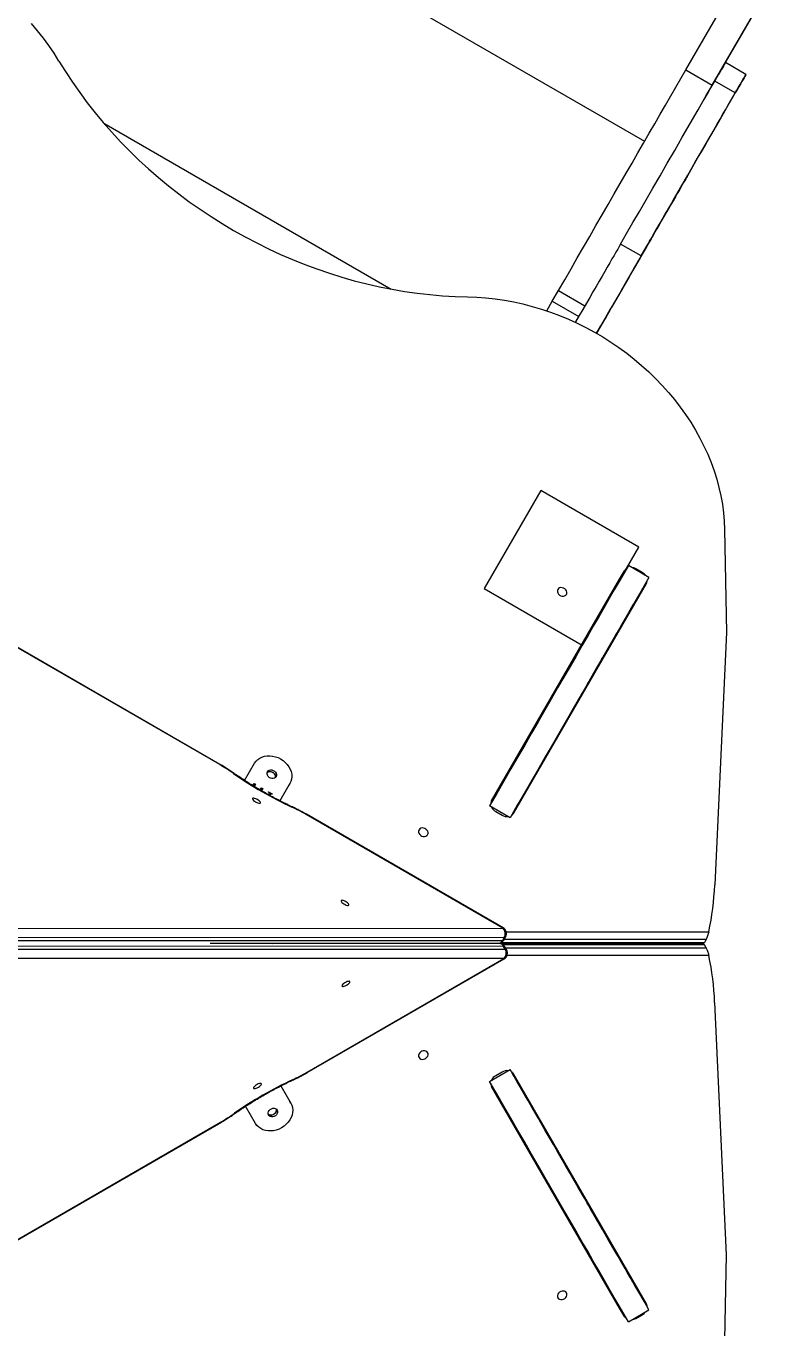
# Model space of a CAD drawing. Header units: millimetres. Extents: x -12977 to 11786, y -11805 to 10558.
# Drawn here: x 3088 to 3737, y 5125 to 6275 of the extents above; entities that cross this region are included whole.
import ezdxf

# ---------------------------------------------------------------- set-up
doc = ezdxf.new("R2010")
doc.units = ezdxf.units.MM
for name, color, linetype in [('DIKOM_ОБЪЕКТ', 7, 'Continuous'), ('DIKOM_РАЗМЕР_ЗОНА', 7, 'Continuous'), ('DIKOM_РАЗМЕР_ОБЪЕКТА', 7, 'Continuous')]:
    doc.layers.add(name, color=color, linetype=linetype)
doc.styles.add('style1', font='arial.ttf', dxfattribs={"width": 0.8})
doc.dimstyles.new('1-50', dxfattribs={"dimtxt": 300, "dimasz": 200, "dimexe": 100, "dimexo": 0, "dimgap": 100, "dimtad": 1, "dimtxsty": 'style1', "dimcen": 200, "dimclrd": 7, "dimclre": 7, "dimclrt": 7, "dimadec": 1, "dimazin": 2, "dimtfac": 1, "dimtmove": 0, "dimatfit": 2, "dimfxl": 0, "dimlwd": 25, "dimlwe": 18, "dimarcsym": 0})

# ---------------------------------------------------------------- blocks, each defined once
blk = doc.blocks.new('*D10')
at = {"layer": 'Defpoints', "color": 0, "transparency": 16777216}
for p in [(4270.3, 8458.2), (2861.7, -8997.1), (10043.4, -8997.1)]:
    blk.add_point(p, dxfattribs=at)
at = {"layer": 'DIKOM_РАЗМЕР_ОБЪЕКТА', "color": 7, "lineweight": 18, "transparency": 16777216}
for p, q in [((4270.3, 8458.2), (10143.4, 8458.2)), ((2861.7, -8997.1), (10143.4, -8997.1))]:
    blk.add_line(p, q, dxfattribs=at)
at = {"layer": 'DIKOM_РАЗМЕР_ОБЪЕКТА', "color": 7, "lineweight": 25, "transparency": 16777216}
blk.add_line((10043.4, 8258.2), (10043.4, -8797.1), dxfattribs=at)
at = {"layer": 'DIKOM_РАЗМЕР_ОБЪЕКТА', "color": 7, "transparency": 16777216}
for points in [[(10010, 8258.2), (10076.7, 8258.2), (10043.4, 8458.2)], [(10010, -8797.1), (10076.7, -8797.1), (10043.4, -8997.1)]]:
    blk.add_solid(points, dxfattribs=at)
at = {"layer": 'DIKOM_РАЗМЕР_ОБЪЕКТА', "color": 7, "transparency": 16777216, "insert": (9790.2, -3229.2), "char_height": 300, "attachment_point": 5, "rotation": 90, "style": 'style1'}
blk.add_mtext('17450', dxfattribs=at)
blk = doc.blocks.new('*D11')
at = {"layer": 'Defpoints', "color": 0, "transparency": 16777216}
for p in [(4304.4, 10557.6), (2504.1, -11339.7), (11686.1, -11339.7)]:
    blk.add_point(p, dxfattribs=at)
at = {"layer": 'DIKOM_РАЗМЕР_ЗОНА', "color": 7, "lineweight": 18, "transparency": 16777216}
for p, q in [((4304.4, 10557.6), (11786.1, 10557.6)), ((2504.1, -11339.7), (11786.1, -11339.7))]:
    blk.add_line(p, q, dxfattribs=at)
at = {"layer": 'DIKOM_РАЗМЕР_ЗОНА', "color": 7, "lineweight": 25, "transparency": 16777216}
blk.add_line((11686.1, 10357.6), (11686.1, -11139.7), dxfattribs=at)
at = {"layer": 'DIKOM_РАЗМЕР_ЗОНА', "color": 7, "transparency": 16777216}
for points in [[(11652.7, 10357.6), (11719.4, 10357.6), (11686.1, 10557.6)], [(11652.7, -11139.7), (11719.4, -11139.7), (11686.1, -11339.7)]]:
    blk.add_solid(points, dxfattribs=at)
at = {"layer": 'DIKOM_РАЗМЕР_ЗОНА', "color": 7, "transparency": 16777216, "insert": (11432.9, -3192), "char_height": 300, "attachment_point": 5, "rotation": 90, "style": 'style1'}
blk.add_mtext('21900', dxfattribs=at)

msp = doc.modelspace()

# ---------------------------------------------------------------- linework, layer by layer
at = {"layer": 'DIKOM_ОБЪЕКТ', "color": 7, "linetype": 'Continuous', "lineweight": 15}
for p, q in [((3670.855, 6236.346), (4310.263, 7343.685)), ((3694.238, 6222.846), (4333.645, 7330.185)), ((3705.815, 6242.849), (4220.66, 7134.467)), ((3161.636, 6446.325), (3634.471, 6173.334)), ((3670.855, 6236.346), (3694.238, 6222.846)), ((3723.985, 6232.358), (3705.799, 6242.858)), ((3714.546, 6216.018), (3696.359, 6226.518)), ((3156.931, 6189.247), (3410.567, 6042.81)), ((3664.291, 6128.963), (3664.287, 6128.965)), ((3640.223, 6087.289), (3645.301, 6096.083)), ((3644.177, 6094.124), (3644.172, 6094.127)), ((3631.418, 6072.094), (3613.232, 6082.594)), ((3552.939, 6032.122), (3558.356, 6041.504)), ((3558.356, 6041.504), (3581.715, 6028.017)), ((3548.012, 6023.587), (3552.939, 6032.122)), ((3552.939, 6032.122), (3576.298, 6018.636)), ((3591.981, 6003.732), (3595.176, 6009.266)), ((3595.92, 6010.544), (3591.986, 6003.73)), ((3591.989, 6003.728), (3595.921, 6010.539)), ((3595.92, 6010.544), (3595.915, 6010.547)), ((3542.703, 5864.907), (3492.703, 5778.304)), ((3629.305, 5814.906), (3542.703, 5864.907)), ((3542.793, 5864.857), (3542.79, 5864.858)), ((3542.793, 5864.857), (3542.79, 5864.858)), ((3542.796, 5864.855), (3542.793, 5864.857)), ((3542.797, 5864.855), (3542.796, 5864.855)), ((3259.192, 5622.714), (2867.925, 5848.612)), ((3259.354, 5622.996), (2868.088, 5848.893)), ((3705.078, 5830.577), (3706.85, 5739.506)), ((3579.305, 5728.304), (3629.305, 5814.906)), ((3638.271, 5788.089), (3620.084, 5798.589)), ((3499.301, 5590.807), (3612.295, 5786.496)), ((3616.618, 5793.986), (3499.358, 5590.909)), ((3612.295, 5786.496), (3616.618, 5793.986)), ((3626.815, 5795.647), (3626.406, 5794.939)), ((3632.358, 5792.447), (3626.815, 5795.647)), ((3631.949, 5791.739), (3632.358, 5792.447)), ((3492.703, 5778.304), (3579.305, 5728.304)), ((3518.757, 5579.709), (3636.017, 5782.786)), ((3706.85, 5739.506), (3696.331, 5516.476)), ((3578.734, 5728.374), (3579.337, 5728.025)), ((3576.479, 5723.075), (3576.479, 5724.468)), ((3597.556, 5717.536), (3597.568, 5717.544)), ((3281.235, 5608.687), (3290.067, 5623.983)), ((3259.354, 5622.996), (3259.192, 5622.714)), ((3287.354, 5604.909), (3288.557, 5604.214)), ((3288.413, 5603.965), (3289.493, 5605.836)), ((3288.557, 5604.214), (3289.637, 5606.085)), ((3289.493, 5605.836), (3289.637, 5606.085)), ((3289.493, 5605.836), (3290.576, 5605.211)), ((3289.495, 5603.34), (3289.639, 5603.589)), ((3289.637, 5606.085), (3290.719, 5605.46)), ((3290.719, 5605.46), (3289.639, 5603.589)), ((3289.639, 5603.589), (3293.007, 5601.645)), ((3293.007, 5601.645), (3292.884, 5601.431)), ((3293.705, 5600.909), (3293.849, 5601.158)), ((3293.718, 5600.931), (3293.849, 5601.158)), ((3293.849, 5601.158), (3295.052, 5600.464)), ((3294.908, 5600.215), (3295.989, 5602.086)), ((3295.052, 5600.464), (3296.132, 5602.335)), ((3295.989, 5602.086), (3296.132, 5602.335)), ((3295.989, 5602.086), (3297.071, 5601.461)), ((3296.132, 5602.335), (3297.215, 5601.71)), ((3297.215, 5601.71), (3296.135, 5599.839)), ((3321.244, 5605.983), (3312.412, 5590.688)), ((3320.383, 5604.491), (3312.412, 5590.688)), ((3321.244, 5605.983), (3320.383, 5604.491)), ((3507.043, 5602.819), (3506.438, 5603.168)), ((3507.044, 5602.821), (3506.439, 5603.17)), ((3294.908, 5600.215), (3295.052, 5600.464)), ((3295.991, 5599.59), (3296.135, 5599.839)), ((3296.135, 5599.839), (3299.502, 5597.895)), ((3299.502, 5597.895), (3299.368, 5597.662)), ((3302.243, 5598.475), (3302.387, 5598.724)), ((3302.273, 5598.527), (3302.387, 5598.724)), ((3302.285, 5596.048), (3302.73, 5596.819)), ((3302.285, 5596.048), (3302.587, 5596.57)), ((3302.387, 5598.724), (3305.634, 5596.849)), ((3302.587, 5596.57), (3302.73, 5596.819)), ((3302.793, 5598.158), (3304.856, 5596.966)), ((3303.812, 5596.194), (3303.379, 5595.442)), ((3305.634, 5596.849), (3305.521, 5596.652)), ((3509.343, 5478.289), (3335.579, 5578.612)), ((3509.505, 5478.571), (3335.742, 5578.894)), ((3515.7, 5575.813), (3497.513, 5586.313)), ((3503.018, 5581.248), (3508.56, 5578.048)), ((3518.435, 5580.525), (3516.836, 5577.757)), ((2948.213, 5478.025), (3509.343, 5478.289)), ((3509.505, 5478.571), (3509.343, 5478.289)), ((3512.281, 5475.001), (3691.123, 5475.005)), ((2940.353, 5467.208), (3509.139, 5467.476)), ((3510.558, 5469.933), (2942.138, 5469.665)), ((3505.928, 5464.773), (3250.67, 5464.838)), ((3305.791, 5464.824), (3505.09, 5464.917)), ((3506.12, 5465.007), (3686.694, 5465.012)), ((3508.005, 5465.675), (3687.259, 5465.68)), ((3686.683, 5464.207), (3508.482, 5464.202)), ((3509.139, 5467.476), (3510.558, 5469.933)), ((3687.259, 5463.538), (3509.579, 5463.534)), ((3510.283, 5467.918), (3511.701, 5470.375)), ((3688.7, 5468.176), (3510.43, 5468.172)), ((3551.5, 5464.203), (3551.5, 5465.009)), ((3551.503, 5464.203), (3551.503, 5465.009)), ((3579.471, 5465.009), (3579.471, 5464.203)), ((3594.471, 5465.01), (3594.471, 5464.204)), ((3594.514, 5464.204), (3594.514, 5465.01)), ((3594.515, 5464.204), (3594.515, 5465.009)), ((3594.6, 5464.204), (3594.6, 5465.009)), ((3688.7, 5468.176), (3687.259, 5465.68)), ((3688.701, 5461.041), (3687.259, 5463.538)), ((3509.979, 5462.215), (2940.192, 5462.359)), ((3510.183, 5451.401), (2940.395, 5451.545)), ((2941.611, 5459.901), (3511.398, 5459.757)), ((3336.419, 5351.078), (3510.183, 5451.401)), ((3511.398, 5459.757), (3509.979, 5462.215)), ((3512.541, 5459.316), (3511.123, 5461.773)), ((3511.548, 5461.037), (3688.701, 5461.041)), ((3691.123, 5454.212), (3512.963, 5454.207)), ((3336.582, 5350.797), (3510.345, 5451.119)), ((3706.85, 5189.737), (3696.331, 5412.745)), ((3497.513, 5342.904), (3515.7, 5353.404)), ((3508.56, 5351.169), (3503.018, 5347.969)), ((3518.435, 5348.72), (3516.86, 5351.447)), ((3636.017, 5146.456), (3518.757, 5349.509)), ((3313.253, 5339.003), (3322.084, 5323.711)), ((3313.253, 5339.003), (3321.223, 5325.203)), ((3612.295, 5142.748), (3499.276, 5338.456)), ((3499.358, 5338.309), (3616.618, 5135.257)), ((3322.084, 5323.711), (3321.223, 5325.203)), ((3506.437, 5326.056), (3507.04, 5326.404)), ((3290.907, 5305.711), (3282.076, 5321.003)), ((2868.765, 5081.078), (3260.032, 5306.976)), ((2868.928, 5080.797), (3260.194, 5306.695)), ((3579.472, 5242.941), (3579.472, 5244.373)), ((3579.472, 5243.555), (3579.171, 5243.555)), ((3597.555, 5211.742), (3597.568, 5211.749)), ((3597.556, 5211.741), (3597.568, 5211.749)), ((3576.479, 5204.769), (3576.479, 5206.155)), ((3579.221, 5201.406), (3578.621, 5201.059)), ((3578.727, 5200.875), (3579.328, 5201.222)), ((3579.329, 5201.22), (3578.728, 5200.873)), ((3705.078, 5098.673), (3706.85, 5189.737)), ((3616.618, 5135.257), (3612.295, 5142.748)), ((3620.084, 5130.654), (3638.271, 5141.154)), ((3626.407, 5134.304), (3626.815, 5133.596)), ((3626.815, 5133.596), (3632.357, 5136.796)), ((3632.357, 5136.796), (3631.949, 5137.504))]:
    msp.add_line(p, q, dxfattribs=at)
at = {"layer": 'DIKOM_ОБЪЕКТ', "color": 7, "linetype": 'Continuous', "lineweight": 15, "flags": 128}
for points in [[(3117.227, 6244.26), (3112.927, 6251.146), (3108.34, 6257.912), (3103.474, 6264.546), (3098.338, 6271.036), (3092.94, 6277.371)], [(3117.227, 6244.26), (3123.034, 6234.865), (3129.137, 6225.589), (3135.531, 6216.444), (3142.21, 6207.437), (3149.166, 6198.578), (3156.393, 6189.876), (3163.884, 6181.338), (3171.631, 6172.974), (3179.627, 6164.792), (3187.864, 6156.799), (3196.333, 6149.005), (3205.026, 6141.416), (3213.935, 6134.039), (3223.05, 6126.884), (3232.363, 6119.956), (3241.865, 6113.262), (3251.545, 6106.809), (3261.396, 6100.604), (3271.405, 6094.651), (3281.565, 6088.959), (3291.864, 6083.531), (3302.293, 6078.374), (3312.841, 6073.492), (3323.498, 6068.891), (3334.252, 6064.574), (3345.095, 6060.547), (3356.014, 6056.813), (3366.999, 6053.376), (3378.039, 6050.239), (3389.123, 6047.405), (3400.241, 6044.877), (3411.38, 6042.659), (3422.531, 6040.751), (3433.682, 6039.156), (3444.821, 6037.875), (3455.939, 6036.91), (3467.023, 6036.262), (3478.064, 6035.931)], [(3558.356, 6041.504), (3563.908, 6051.121), (3569.455, 6060.728), (3574.991, 6070.316), (3580.51, 6079.876), (3586.007, 6089.396), (3591.476, 6098.868), (3596.911, 6108.283), (3602.309, 6117.63), (3607.661, 6126.901), (3612.964, 6136.086), (3618.212, 6145.175), (3623.4, 6154.16), (3628.523, 6163.032), (3633.575, 6171.782), (3638.551, 6180.4), (3643.446, 6188.879), (3648.256, 6197.209), (3652.976, 6205.382), (3657.6, 6213.391), (3662.124, 6221.226), (3666.544, 6228.881), (3670.855, 6236.346)], [(3705.799, 6242.858), (3705.783, 6242.832), (3705.619, 6242.548), (3705.275, 6241.954), (3704.754, 6241.052), (3704.057, 6239.846), (3703.187, 6238.339), (3702.146, 6236.537), (3700.938, 6234.446), (3699.568, 6232.074), (3698.04, 6229.428), (3696.359, 6226.518)], [(3613.232, 6082.594), (3618.607, 6091.9), (3624.155, 6101.504), (3629.874, 6111.406), (3635.765, 6121.604), (3641.825, 6132.097), (3648.056, 6142.884), (3654.456, 6153.964), (3661.023, 6165.335), (3667.759, 6176.997), (3674.66, 6188.947), (3681.729, 6201.185), (3688.962, 6213.709), (3696.359, 6226.518)], [(3638.906, 6084.987), (3641.284, 6089.105), (3643.77, 6093.41), (3646.355, 6097.887), (3649.03, 6102.52), (3651.786, 6107.293), (3654.614, 6112.191), (3657.503, 6117.195), (3660.444, 6122.288), (3663.427, 6127.454), (3666.44, 6132.672), (3669.473, 6137.927), (3672.517, 6143.199), (3675.56, 6148.469), (3678.592, 6153.721), (3681.602, 6158.934), (3684.58, 6164.092), (3687.515, 6169.177), (3690.398, 6174.17), (3693.218, 6179.054), (3695.965, 6183.813), (3698.63, 6188.43), (3701.204, 6192.888), (3703.677, 6197.173), (3706.042, 6201.269), (3708.289, 6205.162), (3710.412, 6208.839), (3712.402, 6212.287), (3714.253, 6215.493), (3715.958, 6218.448), (3717.512, 6221.14), (3718.908, 6223.559), (3720.144, 6225.699), (3721.212, 6227.551), (3722.111, 6229.109), (3722.837, 6230.367), (3723.387, 6231.321), (3723.76, 6231.968), (3723.954, 6232.305), (3723.97, 6232.332), (3723.805, 6232.048), (3723.462, 6231.454), (3722.941, 6230.552), (3722.243, 6229.346), (3721.373, 6227.839), (3720.332, 6226.037), (3719.125, 6223.946), (3717.755, 6221.574), (3716.227, 6218.928), (3714.546, 6216.018)], [(3687.005, 6210.321), (3689.927, 6215.381), (3694.238, 6222.846)], [(3631.418, 6072.094), (3636.794, 6081.4), (3642.341, 6091.004), (3648.061, 6100.906), (3653.951, 6111.104), (3660.012, 6121.597), (3666.242, 6132.384), (3672.642, 6143.464), (3679.209, 6154.835), (3685.945, 6166.497), (3692.847, 6178.447), (3699.915, 6190.685), (3707.149, 6203.209), (3714.546, 6216.018)], [(3664.291, 6128.963), (3665.792, 6131.564), (3667.169, 6133.949), (3668.408, 6136.095), (3669.497, 6137.982), (3670.427, 6139.593), (3671.189, 6140.913), (3671.775, 6141.929), (3672.18, 6142.632), (3672.401, 6143.014), (3672.435, 6143.074), (3672.282, 6142.81), (3671.943, 6142.223), (3671.422, 6141.322), (3670.724, 6140.112), (3669.854, 6138.606), (3668.821, 6136.818), (3667.635, 6134.764), (3666.307, 6132.464), (3664.85, 6129.94), (3663.276, 6127.215), (3661.601, 6124.313)], [(3644.177, 6094.124), (3645.921, 6097.145), (3647.733, 6100.284), (3649.597, 6103.512), (3651.496, 6106.801), (3653.412, 6110.119), (3655.327, 6113.437), (3657.225, 6116.724), (3659.087, 6119.949), (3660.896, 6123.083), (3662.636, 6126.097), (3664.291, 6128.963)], [(3661.601, 6124.313), (3659.613, 6120.871), (3657.61, 6117.402), (3655.593, 6113.908), (3653.561, 6110.389), (3651.515, 6106.846), (3649.456, 6103.28), (3647.385, 6099.692), (3645.301, 6096.083)], [(3656.52, 6115.519), (3656.431, 6115.365), (3656.173, 6114.917), (3655.767, 6114.215), (3655.251, 6113.32), (3654.669, 6112.313), (3654.075, 6111.284), (3653.52, 6110.322), (3653.054, 6109.516), (3652.718, 6108.934), (3652.543, 6108.63), (3652.543, 6108.63), (3652.719, 6108.934), (3653.055, 6109.516), (3653.521, 6110.323), (3654.076, 6111.284), (3654.67, 6112.314), (3655.251, 6113.321), (3655.768, 6114.215), (3656.173, 6114.917), (3656.432, 6115.365), (3656.52, 6115.519)], [(3640.223, 6087.289), (3635.359, 6078.863), (3630.445, 6070.352), (3625.487, 6061.766), (3620.492, 6053.115), (3615.467, 6044.411), (3610.416, 6035.662), (3605.346, 6026.882), (3600.264, 6018.08), (3595.176, 6009.266)], [(3644.177, 6094.124), (3640.084, 6087.036), (3635.908, 6079.803), (3631.657, 6072.44), (3627.338, 6064.96), (3622.96, 6057.379), (3618.531, 6049.708), (3614.06, 6041.964), (3609.555, 6034.161), (3605.024, 6026.313), (3600.476, 6018.436), (3595.92, 6010.544)], [(3638.906, 6084.987), (3635.725, 6079.477), (3632.441, 6073.789), (3629.063, 6067.938), (3625.599, 6061.94), (3622.059, 6055.808), (3618.451, 6049.56), (3614.786, 6043.212), (3611.071, 6036.779), (3607.318, 6030.278), (3603.536, 6023.726), (3599.734, 6017.141), (3595.921, 6010.539)], [(3613.232, 6082.594), (3612.032, 6080.517), (3610.669, 6078.156), (3609.144, 6075.515), (3607.461, 6072.602), (3605.625, 6069.423), (3603.639, 6065.984), (3601.509, 6062.295), (3599.239, 6058.364), (3596.834, 6054.2), (3594.301, 6049.813), (3591.645, 6045.213), (3588.872, 6040.412), (3585.989, 6035.419), (3583.003, 6030.247), (3579.92, 6024.908), (3576.749, 6019.415), (3573.495, 6013.78), (3573.295, 6013.434)], [(3631.418, 6072.094), (3630.219, 6070.017), (3628.855, 6067.656), (3627.33, 6065.016), (3625.648, 6062.102), (3623.811, 6058.923), (3621.826, 6055.484), (3619.695, 6051.795), (3617.425, 6047.864), (3615.021, 6043.7), (3612.487, 6039.313), (3609.831, 6034.713), (3607.059, 6029.912), (3604.176, 6024.919), (3601.189, 6019.747), (3598.107, 6014.408), (3594.935, 6008.915), (3591.952, 6003.749)], [(3478.064, 6035.931), (3486.178, 6035.65), (3494.331, 6035.06), (3502.509, 6034.163), (3510.699, 6032.959), (3518.884, 6031.452), (3527.053, 6029.643), (3535.189, 6027.537), (3543.28, 6025.135), (3551.311, 6022.444), (3559.268, 6019.466), (3567.137, 6016.208), (3574.904, 6012.676), (3582.557, 6008.875), (3590.08, 6004.811), (3597.463, 6000.494), (3604.691, 5995.928), (3611.752, 5991.123), (3618.635, 5986.087), (3625.325, 5980.828), (3631.814, 5975.356), (3638.088, 5969.681), (3644.137, 5963.812), (3649.95, 5957.759), (3655.518, 5951.533), (3660.83, 5945.145), (3665.878, 5938.606), (3670.653, 5931.927), (3675.145, 5925.12), (3679.348, 5918.197), (3683.255, 5911.17), (3686.857, 5904.05), (3690.15, 5896.852), (3693.127, 5889.586), (3695.784, 5882.265), (3698.114, 5874.904), (3700.116, 5867.513), (3701.784, 5860.106), (3703.116, 5852.696), (3704.11, 5845.296), (3704.765, 5837.919), (3705.078, 5830.577)], [(3620.084, 5798.589), (3616.09, 5791.673), (3611.949, 5784.5), (3607.661, 5777.077), (3603.233, 5769.407), (3598.667, 5761.5), (3593.966, 5753.359), (3589.135, 5744.993), (3584.177, 5736.407), (3579.096, 5727.608), (3573.897, 5718.604), (3568.584, 5709.402), (3563.16, 5700.008), (3557.63, 5690.431), (3551.999, 5680.678), (3546.27, 5670.757), (3540.449, 5660.676), (3534.54, 5650.443), (3528.549, 5640.065), (3522.478, 5629.553), (3516.335, 5618.912), (3510.123, 5608.153), (3503.847, 5597.284), (3497.513, 5586.313)], [(3638.271, 5788.089), (3634.277, 5781.173), (3630.135, 5774), (3625.848, 5766.577), (3621.42, 5758.908), (3616.853, 5751), (3612.152, 5742.859), (3607.321, 5734.493), (3602.364, 5725.907), (3597.283, 5717.108), (3592.084, 5708.104), (3586.77, 5698.902), (3581.346, 5689.508), (3575.816, 5679.931), (3570.185, 5670.178), (3564.456, 5660.257), (3558.636, 5650.176), (3552.727, 5639.943), (3546.735, 5629.565), (3540.665, 5619.053), (3534.522, 5608.412), (3528.309, 5597.653), (3522.034, 5586.784), (3515.7, 5575.813)], [(3565.401, 5773.08), (3565.754, 5774.046), (3565.768, 5775.113), (3565.445, 5776.192), (3564.809, 5777.198), (3563.912, 5778.049), (3562.828, 5778.675), (3561.643, 5779.026), (3560.454, 5779.074), (3559.357, 5778.814), (3558.441, 5778.268), (3557.78, 5777.48), (3557.428, 5776.514), (3557.413, 5775.448), (3557.737, 5774.368), (3558.373, 5773.362), (3559.269, 5772.512), (3560.354, 5771.885), (3561.539, 5771.534), (3562.727, 5771.487), (3563.824, 5771.746), (3564.74, 5772.292), (3565.401, 5773.08)], [(3632.423, 5777.909), (3631.895, 5776.994), (3629.895, 5773.528), (3627.841, 5769.972), (3625.75, 5766.349), (3623.635, 5762.687), (3621.513, 5759.011), (3619.399, 5755.349), (3617.307, 5751.726), (3615.253, 5748.169), (3613.252, 5744.703), (3611.319, 5741.354), (3609.466, 5738.145), (3607.707, 5735.1), (3606.056, 5732.24), (3604.523, 5729.586), (3603.121, 5727.158), (3601.859, 5724.972), (3600.746, 5723.044), (3599.79, 5721.39), (3598.998, 5720.019), (3598.376, 5718.942), (3597.929, 5718.167), (3597.659, 5717.7), (3597.568, 5717.544)], [(3620.343, 5757.02), (3620.432, 5757.174), (3620.692, 5757.624), (3621.102, 5758.335), (3621.629, 5759.247), (3622.23, 5760.287), (3622.856, 5761.372), (3623.457, 5762.413), (3623.984, 5763.325), (3624.394, 5764.035), (3624.654, 5764.486), (3624.743, 5764.641), (3624.654, 5764.486), (3624.395, 5764.036), (3623.985, 5763.326), (3623.458, 5762.413), (3622.857, 5761.373), (3622.231, 5760.288), (3621.63, 5759.247), (3621.103, 5758.335), (3620.693, 5757.624), (3620.433, 5757.174), (3620.343, 5757.02)], [(3620.356, 5757.027), (3620.445, 5757.181), (3620.705, 5757.632), (3621.114, 5758.342), (3621.641, 5759.255), (3622.242, 5760.295), (3622.868, 5761.38), (3623.469, 5762.42), (3623.996, 5763.333), (3624.406, 5764.043), (3624.667, 5764.493), (3624.756, 5764.648), (3624.667, 5764.494), (3624.407, 5764.043), (3623.997, 5763.333), (3623.47, 5762.421), (3622.869, 5761.38), (3622.243, 5760.296), (3621.642, 5759.255), (3621.115, 5758.343), (3620.705, 5757.632), (3620.445, 5757.181), (3620.356, 5757.027)], [(3620.368, 5757.035), (3620.457, 5757.189), (3620.717, 5757.639), (3621.127, 5758.35), (3621.654, 5759.262), (3622.255, 5760.302), (3622.881, 5761.387), (3623.481, 5762.427), (3624.008, 5763.34), (3624.418, 5764.05), (3624.679, 5764.501), (3624.768, 5764.656), (3624.679, 5764.501), (3624.419, 5764.051), (3624.009, 5763.341), (3623.483, 5762.428), (3622.882, 5761.388), (3622.255, 5760.303), (3621.655, 5759.262), (3621.128, 5758.35), (3620.718, 5757.639), (3620.458, 5757.189), (3620.368, 5757.035)], [(3597.556, 5717.536), (3597.009, 5716.591), (3596.274, 5715.32), (3595.354, 5713.726), (3594.248, 5711.813), (3592.96, 5709.583), (3591.491, 5707.04), (3589.845, 5704.189), (3588.023, 5701.035), (3586.029, 5697.583), (3583.868, 5693.84), (3581.541, 5689.811), (3579.054, 5685.505), (3576.411, 5680.928), (3573.617, 5676.09), (3570.676, 5670.997), (3567.594, 5665.66), (3564.376, 5660.087), (3561.028, 5654.288), (3557.556, 5648.275), (3553.965, 5642.056), (3550.262, 5635.643), (3546.454, 5629.048), (3542.547, 5622.281), (3538.548, 5615.356)], [(3595.596, 5714.174), (3595.685, 5714.328), (3595.945, 5714.778), (3596.356, 5715.489), (3596.882, 5716.401), (3597.483, 5717.442), (3598.109, 5718.526), (3598.71, 5719.567), (3599.237, 5720.479), (3599.647, 5721.19), (3599.907, 5721.64), (3599.996, 5721.795), (3599.908, 5721.64), (3599.648, 5721.19), (3599.238, 5720.48), (3598.711, 5719.567), (3598.11, 5718.527), (3597.484, 5717.442), (3596.883, 5716.402), (3596.356, 5715.489), (3595.946, 5714.779), (3595.686, 5714.328), (3595.596, 5714.174)], [(3290.067, 5623.983), (3291.274, 5625.708), (3292.774, 5627.214), (3294.537, 5628.471), (3296.525, 5629.454), (3298.7, 5630.142), (3301.016, 5630.521), (3303.426, 5630.585), (3305.882, 5630.33), (3308.334, 5629.763), (3310.73, 5628.896), (3313.024, 5627.744), (3315.167, 5626.334), (3317.117, 5624.692), (3318.834, 5622.853), (3320.282, 5620.853), (3321.432, 5618.734), (3322.262, 5616.539), (3322.753, 5614.312), (3322.896, 5612.098), (3322.688, 5609.944), (3322.134, 5607.891), (3321.244, 5605.983)], [(3271.983, 5614.941), (3271.766, 5615.016), (3271.366, 5614.949)], [(3309.057, 5612.075), (3308.395, 5611.285), (3307.478, 5610.737), (3306.38, 5610.477), (3305.19, 5610.523), (3304.005, 5610.874), (3302.921, 5611.5), (3302.025, 5612.351), (3301.389, 5613.358), (3301.066, 5614.439), (3301.082, 5615.506), (3301.436, 5616.475), (3302.097, 5617.264), (3303.014, 5617.812), (3304.112, 5618.073), (3305.301, 5618.026), (3306.486, 5617.676), (3307.571, 5617.049), (3308.467, 5616.198), (3309.103, 5615.192), (3309.425, 5614.11), (3309.41, 5613.043), (3309.057, 5612.075)], [(3308.493, 5611.384), (3308.515, 5611.493), (3308.53, 5612.559), (3308.207, 5613.639), (3307.571, 5614.645), (3306.674, 5615.496), (3305.59, 5616.122), (3304.405, 5616.473), (3303.216, 5616.521), (3302.119, 5616.261), (3301.203, 5615.715), (3301.072, 5615.597)], [(3301.115, 5615.664), (3301.236, 5615.772), (3302.153, 5616.32), (3303.25, 5616.58), (3304.44, 5616.534), (3305.625, 5616.183), (3306.71, 5615.557), (3307.606, 5614.706), (3308.241, 5613.699), (3308.564, 5612.618), (3308.548, 5611.551), (3308.515, 5611.393)], [(3538.548, 5615.356), (3536.052, 5611.034), (3533.663, 5606.895), (3531.389, 5602.958), (3529.241, 5599.238), (3527.228, 5595.752), (3525.36, 5592.517), (3523.643, 5589.544), (3522.086, 5586.847), (3520.695, 5584.438), (3519.476, 5582.328), (3518.435, 5580.525)], [(3288.236, 5592.821), (3288.199, 5592.401), (3288.472, 5591.84), (3289.032, 5591.189), (3289.83, 5590.505), (3290.793, 5589.849), (3291.838, 5589.279), (3292.869, 5588.847), (3293.798, 5588.59), (3294.539, 5588.531), (3295.029, 5588.676), (3295.223, 5589.011), (3295.103, 5589.507), (3294.681, 5590.12), (3293.995, 5590.795), (3293.105, 5591.473), (3292.089, 5592.092), (3291.039, 5592.599), (3290.049, 5592.948), (3289.204, 5593.107), (3288.582, 5593.064), (3288.236, 5592.821)], [(3322.451, 5585.803), (3322.625, 5585.652), (3322.766, 5585.273)], [(3335.742, 5578.894), (3335.715, 5578.847), (3335.579, 5578.612)], [(3442.83, 5560.804), (3443.182, 5561.771), (3443.197, 5562.837), (3442.874, 5563.917), (3442.238, 5564.922), (3441.341, 5565.773), (3440.257, 5566.399), (3439.072, 5566.75), (3437.883, 5566.798), (3436.786, 5566.538), (3435.87, 5565.992), (3435.209, 5565.204), (3434.857, 5564.238), (3434.842, 5563.172), (3435.166, 5562.092), (3435.801, 5561.086), (3436.698, 5560.236), (3437.782, 5559.61), (3438.967, 5559.258), (3440.156, 5559.211), (3441.253, 5559.471), (3442.169, 5560.016), (3442.83, 5560.804)], [(3366.377, 5502.608), (3366.34, 5502.188), (3366.613, 5501.628), (3367.173, 5500.976), (3367.971, 5500.292), (3368.935, 5499.636), (3369.979, 5499.067), (3371.011, 5498.634), (3371.939, 5498.377), (3372.681, 5498.319), (3373.17, 5498.463), (3373.364, 5498.799), (3373.244, 5499.295), (3372.823, 5499.908), (3372.136, 5500.583), (3371.246, 5501.26), (3370.231, 5501.88), (3369.181, 5502.386), (3368.189, 5502.735), (3367.345, 5502.895), (3366.723, 5502.851), (3366.377, 5502.608)], [(3509.139, 5467.476), (3509.877, 5467.592), (3510.283, 5467.918)], [(3511.701, 5470.375), (3511.295, 5470.049), (3510.558, 5469.933)], [(3511.123, 5461.773), (3510.717, 5462.098), (3509.979, 5462.215)], [(3510.183, 5451.401), (3510.318, 5451.166), (3510.345, 5451.119)], [(3511.398, 5459.757), (3512.135, 5459.641), (3512.541, 5459.316)], [(3367.217, 5427.06), (3367.563, 5426.817), (3368.185, 5426.774), (3369.029, 5426.934), (3370.021, 5427.282), (3371.07, 5427.789), (3372.086, 5428.409), (3372.976, 5429.086), (3373.663, 5429.761), (3374.085, 5430.374), (3374.204, 5430.87), (3374.01, 5431.205), (3373.521, 5431.349), (3372.779, 5431.291), (3371.851, 5431.033), (3370.819, 5430.601), (3369.775, 5430.031), (3368.811, 5429.375), (3368.014, 5428.692), (3367.453, 5428.041), (3367.18, 5427.48), (3367.217, 5427.06)], [(3435.209, 5364.008), (3435.869, 5363.22), (3436.786, 5362.674), (3437.883, 5362.414), (3439.072, 5362.462), (3440.257, 5362.813), (3441.341, 5363.44), (3442.237, 5364.29), (3442.873, 5365.296), (3443.197, 5366.376), (3443.182, 5367.442), (3442.83, 5368.408), (3442.169, 5369.196), (3441.253, 5369.742), (3440.156, 5370.001), (3438.967, 5369.954), (3437.782, 5369.602), (3436.698, 5368.976), (3435.801, 5368.126), (3435.166, 5367.12), (3434.842, 5366.04), (3434.857, 5364.974), (3435.209, 5364.008)], [(3336.419, 5351.078), (3336.555, 5350.844), (3336.582, 5350.797)], [(3638.271, 5141.154), (3634.277, 5148.068), (3630.135, 5155.24), (3625.848, 5162.662), (3621.42, 5170.329), (3616.853, 5178.236), (3612.153, 5186.375), (3607.322, 5194.74), (3602.364, 5203.325), (3597.283, 5212.122), (3592.084, 5221.125), (3586.77, 5230.326), (3581.346, 5239.719), (3575.816, 5249.294), (3570.185, 5259.047), (3564.456, 5268.966), (3558.636, 5279.046), (3552.727, 5289.279), (3546.735, 5299.655), (3540.665, 5310.168), (3534.522, 5320.807), (3528.31, 5331.565), (3522.034, 5342.434), (3515.7, 5353.404)], [(3538.548, 5313.896), (3536.053, 5318.218), (3533.663, 5322.356), (3531.389, 5326.293), (3529.241, 5330.012), (3527.228, 5333.497), (3525.36, 5336.732), (3523.643, 5339.704), (3522.086, 5342.4), (3520.695, 5344.808), (3519.476, 5346.918), (3518.435, 5348.72)], [(3296.004, 5340.864), (3295.659, 5341.107), (3295.037, 5341.15), (3294.192, 5340.99), (3293.201, 5340.642), (3292.151, 5340.135), (3291.136, 5339.515), (3290.246, 5338.838), (3289.559, 5338.163), (3289.137, 5337.55), (3289.018, 5337.054), (3289.212, 5336.719), (3289.701, 5336.574), (3290.443, 5336.633), (3291.371, 5336.89), (3292.403, 5337.323), (3293.447, 5337.892), (3294.411, 5338.549), (3295.208, 5339.232), (3295.768, 5339.883), (3296.042, 5340.444), (3296.004, 5340.864)], [(3323.291, 5343.887), (3323.464, 5344.038), (3323.607, 5344.417)], [(3620.084, 5130.654), (3616.091, 5137.568), (3611.949, 5144.74), (3607.662, 5152.162), (3603.233, 5159.83), (3598.667, 5167.736), (3593.966, 5175.875), (3589.135, 5184.24), (3584.177, 5192.825), (3579.097, 5201.622), (3573.897, 5210.625), (3568.584, 5219.826), (3563.16, 5229.219), (3557.63, 5238.794), (3551.998, 5248.547), (3546.27, 5258.467), (3540.449, 5268.547), (3534.541, 5278.779), (3528.548, 5289.155), (3522.478, 5299.667), (3516.335, 5310.307), (3510.123, 5321.065), (3503.847, 5331.934), (3497.513, 5342.904)], [(3272.823, 5314.75), (3272.606, 5314.674), (3272.206, 5314.741)], [(3322.084, 5323.711), (3322.974, 5321.803), (3323.528, 5319.752), (3323.736, 5317.597), (3323.593, 5315.384), (3323.101, 5313.157), (3322.272, 5310.962), (3321.122, 5308.842), (3319.674, 5306.843), (3317.957, 5305.004), (3316.007, 5303.362), (3313.864, 5301.951), (3311.57, 5300.8), (3309.174, 5299.933), (3306.722, 5299.365), (3304.266, 5299.111), (3301.856, 5299.174), (3299.54, 5299.553), (3297.365, 5300.241), (3295.376, 5301.224), (3293.614, 5302.481), (3292.114, 5303.987), (3290.907, 5305.711)], [(3309.897, 5317.62), (3310.25, 5316.652), (3310.265, 5315.584), (3309.942, 5314.503), (3309.307, 5313.497), (3308.411, 5312.646), (3307.327, 5312.019), (3306.141, 5311.668), (3304.952, 5311.622), (3303.854, 5311.883), (3302.937, 5312.43), (3302.275, 5313.22), (3301.922, 5314.187), (3301.907, 5315.255), (3302.23, 5316.336), (3302.865, 5317.343), (3303.761, 5318.194), (3304.845, 5318.82), (3306.03, 5319.171), (3307.22, 5319.218), (3308.318, 5318.957), (3309.235, 5318.409), (3309.897, 5317.62)], [(3309.356, 5318.301), (3309.388, 5318.144), (3309.404, 5317.077), (3309.081, 5315.996), (3308.446, 5314.989), (3307.55, 5314.138), (3306.465, 5313.512), (3305.28, 5313.161), (3304.09, 5313.115), (3302.993, 5313.375), (3302.076, 5313.922), (3301.955, 5314.03)], [(3301.968, 5314.046), (3302.043, 5313.98), (3302.959, 5313.434), (3304.056, 5313.174), (3305.245, 5313.222), (3306.43, 5313.573), (3307.515, 5314.2), (3308.411, 5315.05), (3309.047, 5316.056), (3309.37, 5317.135), (3309.355, 5318.201), (3309.308, 5318.42)], [(3597.556, 5211.741), (3597.009, 5212.686), (3596.274, 5213.955), (3595.354, 5215.547), (3594.248, 5217.46), (3592.96, 5219.688), (3591.491, 5222.23), (3589.845, 5225.08), (3588.023, 5228.232), (3586.029, 5231.683), (3583.867, 5235.425), (3581.541, 5239.452), (3579.054, 5243.757), (3576.412, 5248.333), (3573.617, 5253.171), (3570.676, 5258.262), (3567.594, 5263.599), (3564.376, 5269.17), (3561.028, 5274.968), (3557.556, 5280.981), (3553.965, 5287.199), (3550.262, 5293.611), (3546.454, 5300.205), (3542.547, 5306.971), (3538.548, 5313.896)], [(3260.194, 5306.695), (3260.167, 5306.742), (3260.032, 5306.976)], [(3576.479, 5248.223), (3576.479, 5248.626), (3576.479, 5249.555)], [(3594.473, 5216.931), (3594.473, 5217.833), (3594.473, 5218.396)], [(3594.512, 5218.329), (3594.512, 5217.856), (3594.512, 5216.913)], [(3594.517, 5216.985), (3594.517, 5217.824), (3594.517, 5218.319)], [(3594.598, 5218.18), (3594.598, 5217.874), (3594.598, 5216.743)], [(3595.597, 5215.071), (3595.686, 5214.917), (3595.946, 5214.466), (3596.355, 5213.756), (3596.882, 5212.843), (3597.483, 5211.803), (3598.109, 5210.718), (3598.71, 5209.677), (3599.237, 5208.765), (3599.647, 5208.055), (3599.907, 5207.604), (3599.996, 5207.45), (3599.908, 5207.605), (3599.648, 5208.055), (3599.238, 5208.765), (3598.711, 5209.678), (3598.11, 5210.719), (3597.484, 5211.803), (3596.883, 5212.844), (3596.356, 5213.756), (3595.946, 5214.466), (3595.686, 5214.917), (3595.597, 5215.071)], [(3632.421, 5151.394), (3631.895, 5152.306), (3629.894, 5155.772), (3627.841, 5159.328), (3625.75, 5162.951), (3623.635, 5166.614), (3621.513, 5170.289), (3619.399, 5173.951), (3617.307, 5177.574), (3615.253, 5181.131), (3613.253, 5184.596), (3611.318, 5187.945), (3609.466, 5191.154), (3607.707, 5194.199), (3606.056, 5197.058), (3604.523, 5199.712), (3603.121, 5202.14), (3601.859, 5204.325), (3600.746, 5206.252), (3599.79, 5207.907), (3598.998, 5209.277), (3598.376, 5210.352), (3597.929, 5211.127), (3597.659, 5211.593), (3597.568, 5211.749)], [(3620.344, 5172.243), (3620.432, 5172.089), (3620.693, 5171.638), (3621.102, 5170.928), (3621.629, 5170.015), (3622.23, 5168.975), (3622.856, 5167.89), (3623.457, 5166.849), (3623.984, 5165.937), (3624.394, 5165.227), (3624.654, 5164.777), (3624.743, 5164.622), (3624.654, 5164.777), (3624.394, 5165.227), (3623.984, 5165.937), (3623.458, 5166.85), (3622.857, 5167.891), (3622.231, 5168.975), (3621.63, 5170.016), (3621.103, 5170.928), (3620.693, 5171.639), (3620.433, 5172.089), (3620.344, 5172.243)], [(3620.356, 5172.251), (3620.445, 5172.096), (3620.705, 5171.646), (3621.115, 5170.935), (3621.641, 5170.023), (3622.242, 5168.982), (3622.868, 5167.898), (3623.469, 5166.857), (3623.996, 5165.945), (3624.406, 5165.234), (3624.667, 5164.784), (3624.756, 5164.63), (3624.667, 5164.784), (3624.407, 5165.235), (3623.997, 5165.945), (3623.47, 5166.858), (3622.869, 5167.898), (3622.243, 5168.983), (3621.642, 5170.023), (3621.116, 5170.936), (3620.705, 5171.646), (3620.445, 5172.097), (3620.356, 5172.251)], [(3620.368, 5172.258), (3620.457, 5172.104), (3620.717, 5171.653), (3621.127, 5170.943), (3621.654, 5170.03), (3622.254, 5168.99), (3622.881, 5167.905), (3623.481, 5166.864), (3624.009, 5165.952), (3624.419, 5165.242), (3624.679, 5164.791), (3624.768, 5164.637), (3624.679, 5164.791), (3624.419, 5165.242), (3624.009, 5165.952), (3623.482, 5166.865), (3622.882, 5167.905), (3622.256, 5168.99), (3621.655, 5170.031), (3621.128, 5170.943), (3620.718, 5171.653), (3620.457, 5172.104), (3620.368, 5172.258)], [(3557.78, 5151.758), (3558.441, 5150.97), (3559.357, 5150.424), (3560.454, 5150.164), (3561.643, 5150.212), (3562.828, 5150.563), (3563.912, 5151.189), (3564.809, 5152.04), (3565.445, 5153.046), (3565.768, 5154.125), (3565.753, 5155.192), (3565.401, 5156.158), (3564.741, 5156.946), (3563.824, 5157.491), (3562.728, 5157.751), (3561.538, 5157.703), (3560.354, 5157.352), (3559.269, 5156.726), (3558.373, 5155.876), (3557.737, 5154.87), (3557.413, 5153.79), (3557.428, 5152.724), (3557.78, 5151.758)]]:
    msp.add_lwpolyline(points, dxfattribs=at)
at = {"layer": 'DIKOM_ОБЪЕКТ', "color": 7, "linetype": 'Continuous', "lineweight": 15}
for centre, radius, start, end in [((3622.086, 5787.542), 9.383, 59.740518, 84.092255), ((3617.123, 5783.667), 5.596, 121.001542, 149.627932), ((3621.459, 5791.144), 5.614, 121.078462, 149.578314), ((3627.703, 5784.299), 9.383, 35.907745, 60.259482), ((3631.153, 5785.554), 5.596, 330.361961, 358.957132), ((3626.826, 5778.064), 5.599, 330.380721, 358.410091), ((3178.563, 5482.874), 161.42, 54.905966, 60.033072), ((3464.107, 5889.433), 335.396, 234.923813, 245.076187), ((3504.207, 5588.147), 5.58, 150.334349, 179.008874), ((3254.776, 5438.842), 161.446, 59.967173, 65.093622), ((3507.456, 5589.14), 9.054, 205.030307, 240.645994), ((3513.177, 5585.841), 9.058, 239.358347, 274.962441), ((3513.936, 5582.531), 5.586, 301.270287, 329.650789), ((3456.821, 5525.493), 239.68, 347.839887, 357.844131), ((3504.67, 5473.343), 6.804, 329.923733, 46.629863), ((3506.505, 5473.375), 6, 330.001367, 60), ((3505.087, 5470.918), 6, 270.026987, 330.001367), ((3504.927, 5469.66), 4.745, 271.962985, 332.595904), ((3505.927, 5458.773), 6, 29.997166, 89.985476), ((3505.767, 5460.031), 4.744, 27.399534, 88.060721), ((3505.511, 5456.347), 6.803, 313.364713, 30.085502), ((3507.345, 5456.316), 6, 300, 29.997166), ((3456.889, 5403.732), 239.611, 2.155788, 12.161903), ((3255.583, 5490.908), 161.514, 294.907978, 300.032393), ((3507.456, 5340.078), 9.053, 119.352748, 154.972685), ((3513.177, 5343.378), 9.056, 85.036979, 120.647242), ((3513.917, 5346.667), 5.613, 30.425513, 58.3839), ((3464.99, 5040.183), 335.481, 114.925265, 125.075111), ((3504.229, 5341.078), 5.603, 181.057443, 209.613656), ((3179.226, 5447.097), 161.751, 299.971244, 305.087816), ((3626.826, 5151.183), 5.599, 2.161823, 27.87694), ((3617.117, 5145.572), 5.588, 210.354061, 238.912309), ((3631.148, 5143.688), 5.601, 1.055926, 29.622123), ((3621.434, 5138.074), 5.579, 210.332874, 239.009476), ((3622.078, 5141.725), 9.409, 275.947085, 300.234445), ((3627.691, 5144.958), 9.401, 299.758277, 324.063719)]:
    msp.add_arc(centre, radius, start, end, dxfattribs=at)
for points, knots in [([(3271.983, 5614.941), (3271.384, 5615.359), (3269.648, 5616.571), (3266.686, 5618.533), (3263.072, 5620.813), (3260.599, 5622.265), (3259.354, 5622.996)], [0, 0, 0, 0, 0.14884743, 0.43159459, 0.71407654, 1, 1, 1, 1]), ([(3322.451, 5585.803), (3321.556, 5586.221), (3318.96, 5587.433), (3314.645, 5589.534), (3309.519, 5592.14), (3304.402, 5594.857), (3299.312, 5597.674), (3294.263, 5600.584), (3289.271, 5603.577), (3284.352, 5606.645), (3279.522, 5609.778), (3275.403, 5612.551), (3272.923, 5614.284), (3271.983, 5614.941)], [0, 0, 0, 0, 0.051852538, 0.150436122, 0.249058767, 0.347721808, 0.446415378, 0.545121333, 0.643831001, 0.742535388, 0.841208497, 0.939844728, 1, 1, 1, 1]), ([(3302.73, 5596.819), (3302.83, 5597), (3302.968, 5597.254), (3303.13, 5597.592), (3303.089, 5597.937), (3302.721, 5598.253), (3302.423, 5598.435), (3302.273, 5598.527)], [0, 0, 0, 0, 0.31517756, 0.43894094, 0.56124669, 0.77911252, 1, 1, 1, 1]), ([(3305.521, 5596.652), (3305.299, 5596.781), (3304.99, 5596.962), (3304.542, 5597.036), (3304.205, 5596.895), (3304.032, 5596.55), (3303.88, 5596.302), (3303.812, 5596.194)], [0, 0, 0, 0, 0.31400762, 0.43662004, 0.5589533, 0.80571499, 1, 1, 1, 1]), ([(3335.742, 5578.894), (3335.091, 5579.266), (3333.204, 5580.346), (3330.046, 5582.057), (3326.258, 5584.004), (3323.727, 5585.2), (3322.451, 5585.803)], [0, 0, 0, 0, 0.14868431, 0.43089734, 0.71322327, 1, 1, 1, 1]), ([(3691.123, 5475.005), (3690.993, 5474.46), (3690.732, 5473.369), (3690.146, 5471.533), (3689.518, 5469.864), (3689.02, 5468.756), (3688.776, 5468.312), (3688.7, 5468.176)], [0, 0, 0, 0, 0.23413889, 0.46846409, 0.69521591, 0.90659093, 1, 1, 1, 1]), ([(3686.684, 5464.182), (3686.689, 5464.19), (3686.747, 5464.287), (3686.965, 5464.018), (3687.19, 5463.651), (3687.259, 5463.538)], [0, 0, 0, 0, 0.05864808, 0.71151028, 1, 1, 1, 1]), ([(3687.259, 5465.68), (3687.111, 5465.442), (3686.867, 5465.05), (3686.742, 5465.063), (3686.693, 5465.068)], [0, 0, 0, 0, 0.607594669, 1, 1, 1, 1]), ([(3688.701, 5461.041), (3688.865, 5460.731), (3689.193, 5460.111), (3689.763, 5458.726), (3690.319, 5457.162), (3690.803, 5455.576), (3691.021, 5454.646), (3691.123, 5454.212)], [0, 0, 0, 0, 0.19675778, 0.39330692, 0.5957482, 0.81154149, 1, 1, 1, 1]), ([(3323.292, 5343.887), (3323.953, 5344.197), (3325.871, 5345.095), (3329.051, 5346.679), (3332.833, 5348.668), (3335.327, 5350.085), (3336.582, 5350.797)], [0, 0, 0, 0, 0.14886474, 0.43158985, 0.71404904, 1, 1, 1, 1]), ([(3272.823, 5314.749), (3273.632, 5315.315), (3275.98, 5316.958), (3279.957, 5319.643), (3284.777, 5322.78), (3289.688, 5325.853), (3294.673, 5328.852), (3299.717, 5331.77), (3304.805, 5334.596), (3309.922, 5337.322), (3315.051, 5339.939), (3319.512, 5342.121), (3322.253, 5343.402), (3323.292, 5343.887)], [0, 0, 0, 0, 0.051859369, 0.150436616, 0.249059241, 0.347724819, 0.446414169, 0.545116241, 0.64382863, 0.742529371, 0.841202629, 0.939850953, 1, 1, 1, 1]), ([(3260.194, 5306.695), (3260.842, 5307.072), (3262.721, 5308.167), (3265.781, 5310.045), (3269.362, 5312.352), (3271.663, 5313.946), (3272.823, 5314.749)], [0, 0, 0, 0, 0.14867596, 0.43088854, 0.71323003, 1, 1, 1, 1])]:
    msp.add_open_spline(points, degree=3, knots=knots, dxfattribs=at)

# ---------------------------------------------------------------- dimensions: what is measured, and where the dimension line sits
at = {"layer": 'DIKOM_РАЗМЕР_ЗОНА'}
dim = msp.add_linear_dim(base=(11686.061, -11339.718), p1=(4304.397, 10557.602), p2=(2504.073, -11339.718), angle=90, text='21900', dimstyle='1-50', dxfattribs=at)
dim.commit()
dim.dimension.update_dxf_attribs({"geometry": '*D11', "text_midpoint": (11686.061, -3191.969), "dimtype": 160})
at = {"layer": 'DIKOM_РАЗМЕР_ОБЪЕКТА'}
dim = msp.add_linear_dim(base=(10043.372, -8997.089), p1=(4270.308, 8458.216), p2=(2861.678, -8997.089), angle=90, text='17450', dimstyle='1-50', dxfattribs=at)
dim.commit()
dim.dimension.update_dxf_attribs({"geometry": '*D10', "text_midpoint": (10043.372, -3229.158), "dimtype": 160})

doc.saveas('drawing.dxf')
